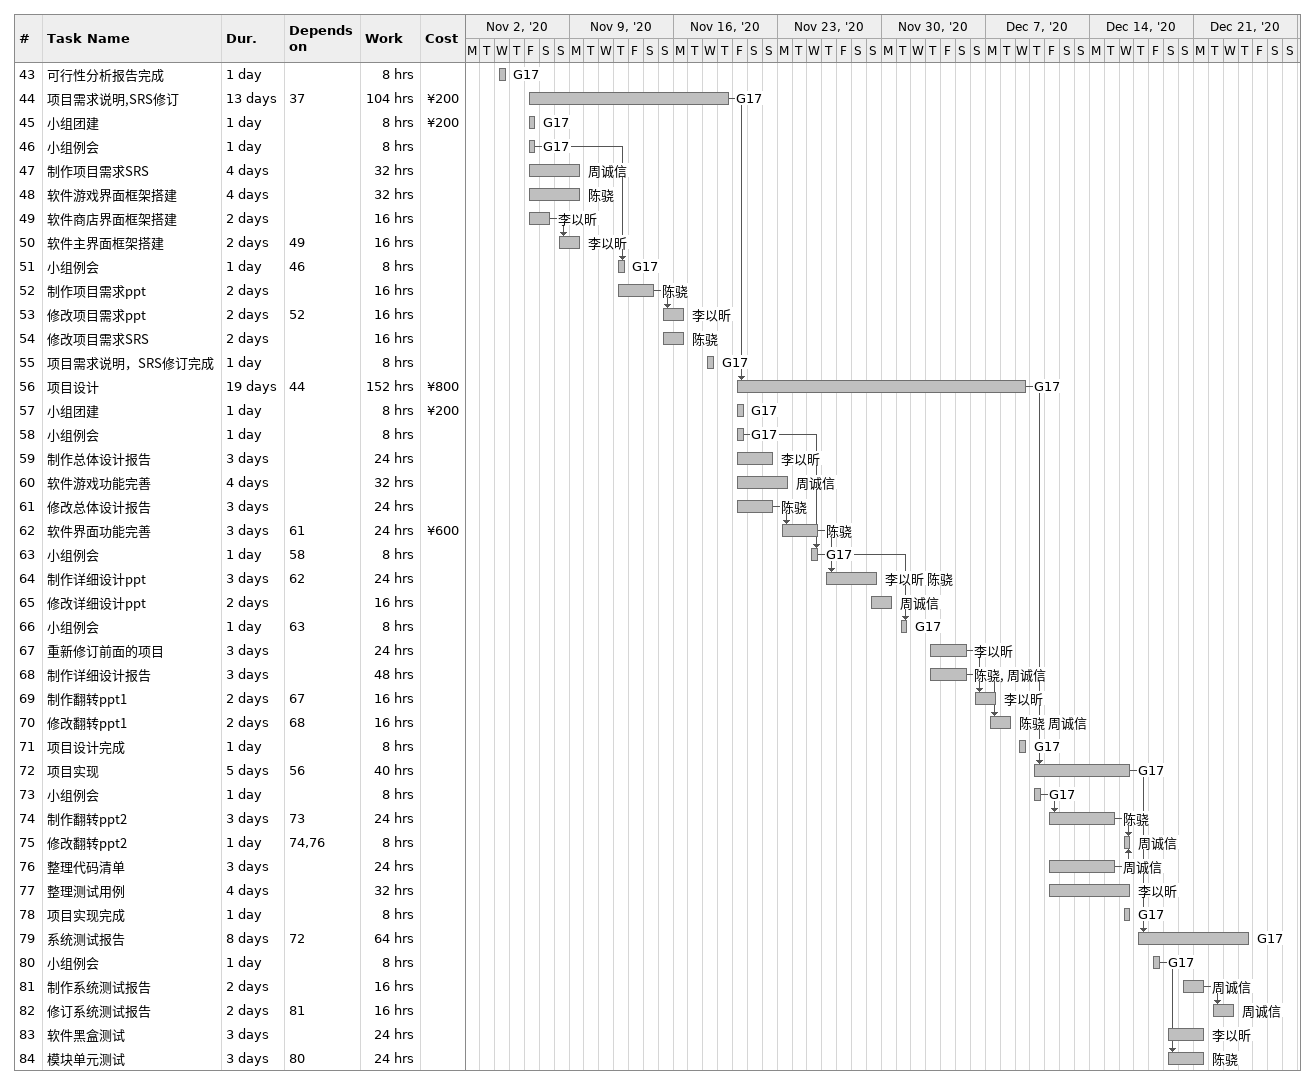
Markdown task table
| ID | Task | Duration | Start | Finish | Predecessors | Resources | Work (h) | Cost (¥) |
|---|---|---|---|---|---|---|---|---|
| 43 | 可行性分析报告完成 | 1d | 2020-11-04 | 2020-11-04 |  | G17 | 8 |  |
| 44 | 项目需求说明,SRS修订 | 13d | 2020-11-06 | 2020-11-19 | 37 | G17 | 104 | 200 |
| 45 | 小组团建 | 1d | 2020-11-06 | 2020-11-06 |  | G17 | 8 | 200 |
| 46 | 小组例会 | 1d | 2020-11-06 | 2020-11-06 |  | G17 | 8 |  |
| 47 | 制作项目需求SRS | 4d | 2020-11-06 | 2020-11-09 |  | 周诚信 | 32 |  |
| 48 | 软件游戏界面框架搭建 | 4d | 2020-11-06 | 2020-11-09 |  | 陈骁 | 32 |  |
| 49 | 软件商店界面框架搭建 | 2d | 2020-11-06 | 2020-11-07 |  | 李以昕 | 16 |  |
| 50 | 软件主界面框架搭建 | 2d | 2020-11-08 | 2020-11-09 | 49 | 李以昕 | 16 |  |
| 51 | 小组例会 | 1d | 2020-11-12 | 2020-11-12 | 46 | G17 | 8 |  |
| 52 | 制作项目需求ppt | 2d | 2020-11-12 | 2020-11-14 |  | 陈骁 | 16 |  |
| 53 | 修改项目需求ppt | 2d | 2020-11-15 | 2020-11-16 | 52 | 李以昕 | 16 |  |
| 54 | 修改项目需求SRS | 2d | 2020-11-15 | 2020-11-16 |  | 陈骁 | 16 |  |
| 55 | 项目需求说明，SRS修订完成 | 1d | 2020-11-18 | 2020-11-18 |  | G17 | 8 |  |
| 56 | 项目设计 | 19d | 2020-11-20 | 2020-12-09 | 44 | G17 | 152 | 800 |
| 57 | 小组团建 | 1d | 2020-11-20 | 2020-11-20 |  | G17 | 8 | 200 |
| 58 | 小组例会 | 1d | 2020-11-20 | 2020-11-20 |  | G17 | 8 |  |
| 59 | 制作总体设计报告 | 3d | 2020-11-20 | 2020-11-22 |  | 李以昕 | 24 |  |
| 60 | 软件游戏功能完善 | 4d | 2020-11-20 | 2020-11-23 |  | 周诚信 | 32 |  |
| 61 | 修改总体设计报告 | 3d | 2020-11-20 | 2020-11-22 |  | 陈骁 | 24 |  |
| 62 | 软件界面功能完善 | 3d | 2020-11-23 | 2020-11-25 | 61 | 陈骁 | 24 | 600 |
| 63 | 小组例会 | 1d | 2020-11-25 | 2020-11-25 | 58 | G17 | 8 |  |
| 64 | 制作详细设计ppt | 3d | 2020-11-26 | 2020-11-29 | 62 | 李以昕 陈骁 | 24 |  |
| 65 | 修改详细设计ppt | 2d | 2020-11-29 | 2020-11-30 |  | 周诚信 | 16 |  |
| 66 | 小组例会 | 1d | 2020-12-01 | 2020-12-01 | 63 | G17 | 8 |  |
| 67 | 重新修订前面的项目 | 3d | 2020-12-03 | 2020-12-05 |  | 李以昕 | 24 |  |
| 68 | 制作详细设计报告 | 3d | 2020-12-03 | 2020-12-05 |  | 陈骁, 周诚信 | 48 |  |
| 69 | 制作翻转ppt1 | 2d | 2020-12-06 | 2020-12-07 | 67 | 李以昕 | 16 |  |
| 70 | 修改翻转ppt1 | 2d | 2020-12-07 | 2020-12-08 | 68 | 陈骁 周诚信 | 16 |  |
| 71 | 项目设计完成 | 1d | 2020-12-09 | 2020-12-09 |  | G17 | 8 |  |
| 72 | 项目实现 | 5d | 2020-12-10 | 2020-12-16 | 56 | G17 | 40 |  |
| 73 | 小组例会 | 1d | 2020-12-10 | 2020-12-10 |  | G17 | 8 |  |
| 74 | 制作翻转ppt2 | 3d | 2020-12-11 | 2020-12-15 | 73 | 陈骁 | 24 |  |
| 75 | 修改翻转ppt2 | 1d | 2020-12-16 | 2020-12-16 | 74, 76 | 周诚信 | 8 |  |
| 76 | 整理代码清单 | 3d | 2020-12-11 | 2020-12-15 |  | 周诚信 | 24 |  |
| 77 | 整理测试用例 | 4d | 2020-12-11 | 2020-12-16 |  | 李以昕 | 32 |  |
| 78 | 项目实现完成 | 1d | 2020-12-16 | 2020-12-16 |  | G17 | 8 |  |
| 79 | 系统测试报告 | 8d | 2020-12-17 | 2020-12-24 | 72 | G17 | 64 |  |
| 80 | 小组例会 | 1d | 2020-12-18 | 2020-12-18 |  | G17 | 8 |  |
| 81 | 制作系统测试报告 | 2d | 2020-12-20 | 2020-12-21 |  | 周诚信 | 16 |  |
| 82 | 修订系统测试报告 | 2d | 2020-12-22 | 2020-12-23 | 81 | 周诚信 | 16 |  |
| 83 | 软件黑盒测试 | 3d | 2020-12-19 | 2020-12-21 |  | 李以昕 | 24 |  |
| 84 | 模块单元测试 | 3d | 2020-12-19 | 2020-12-21 | 80 | 陈骁 | 24 |  |
